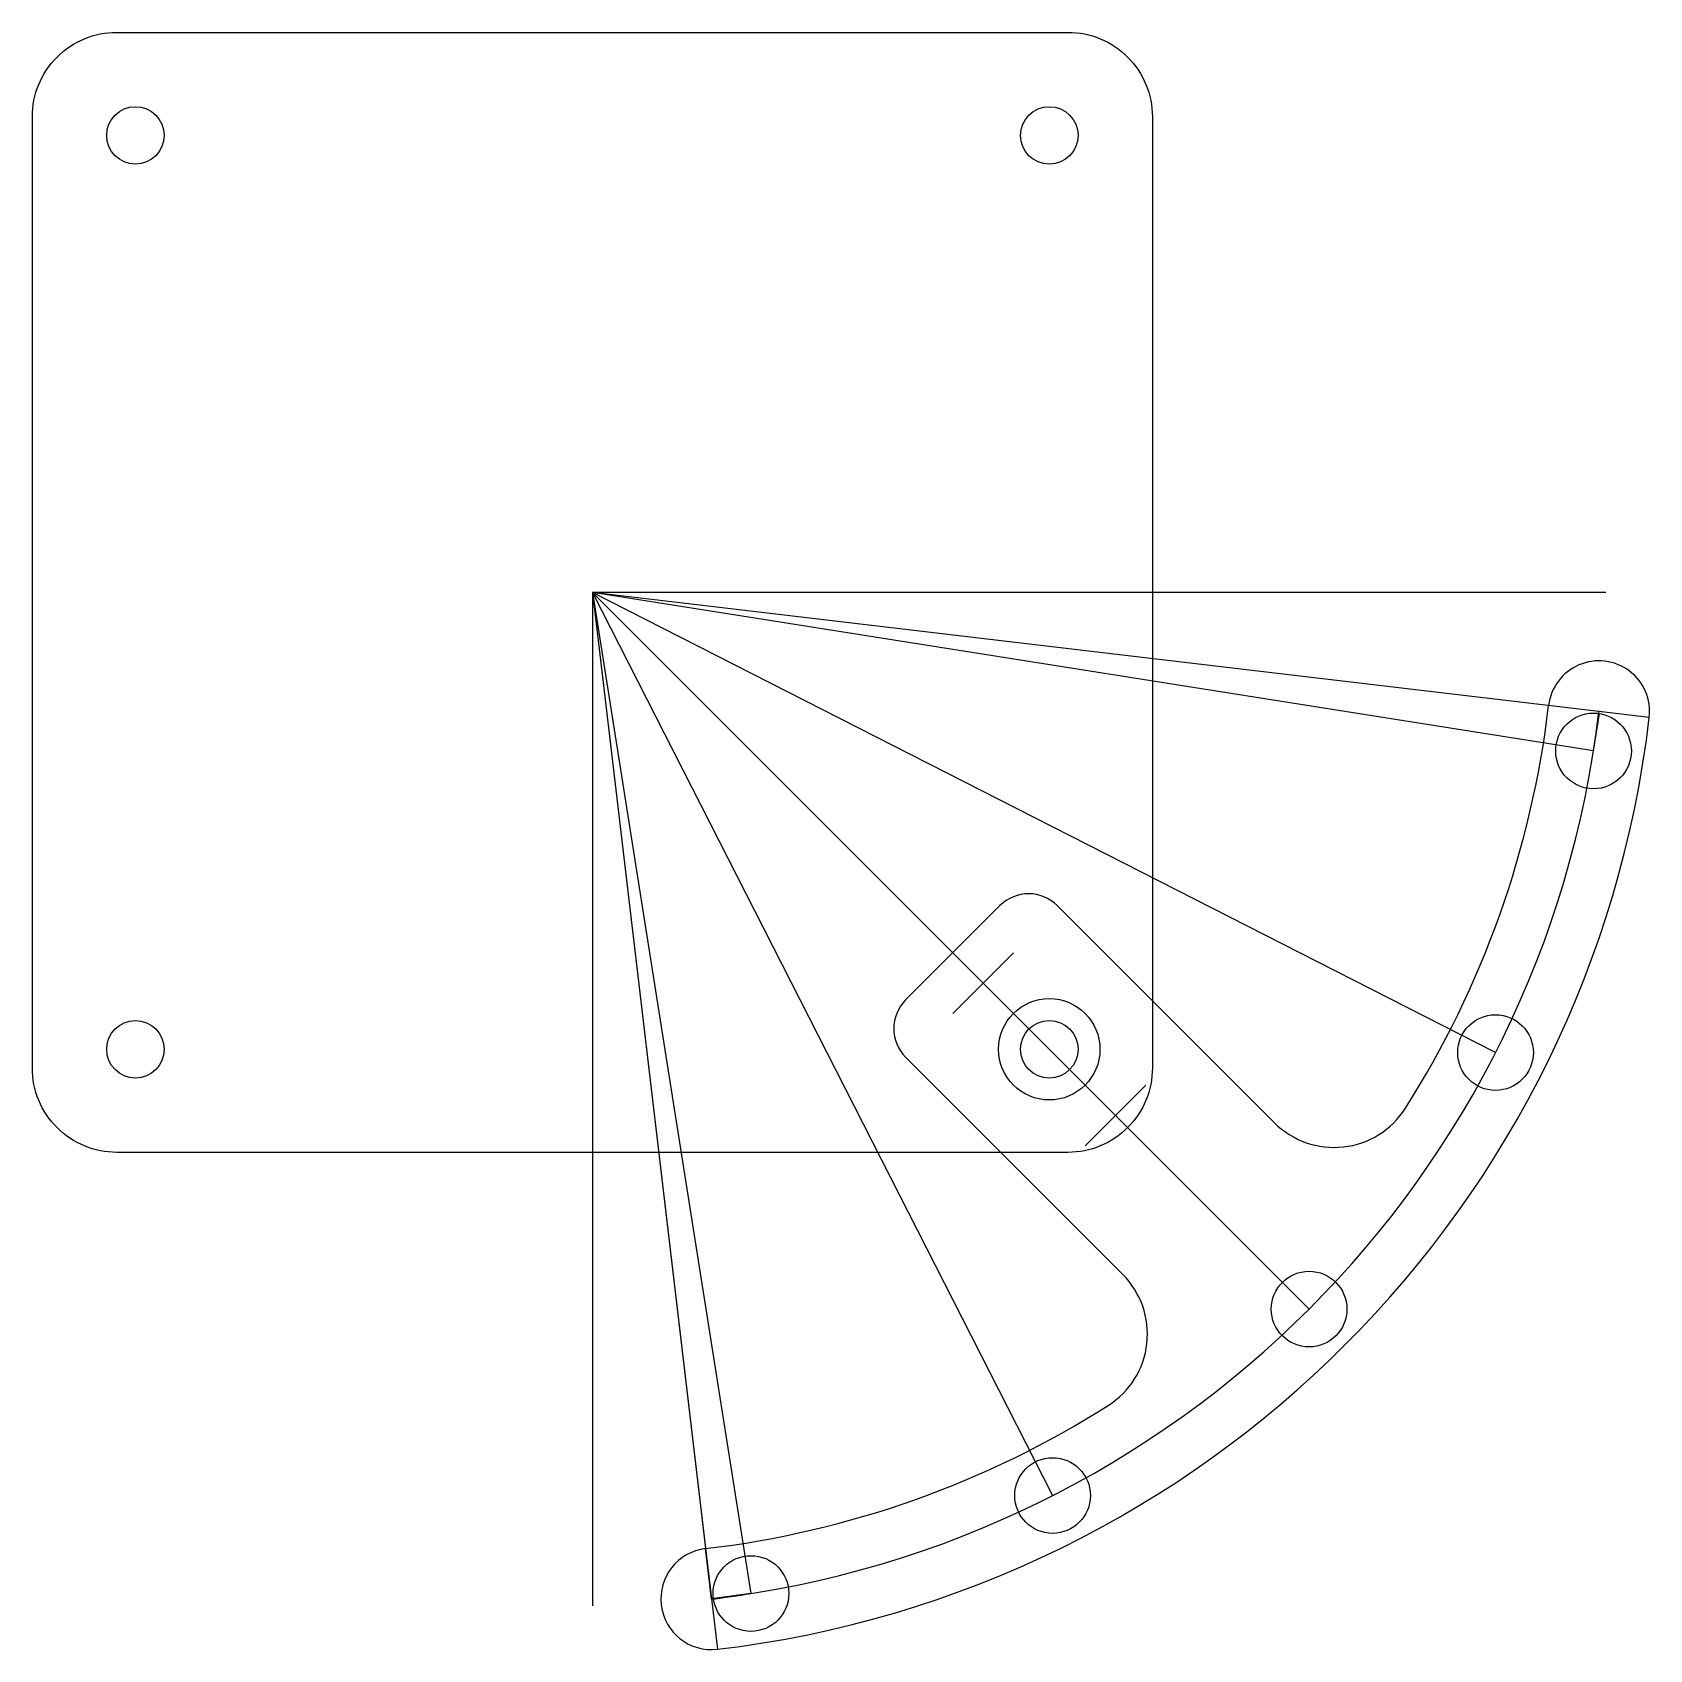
# Model space of a CAD drawing. Header units: millimetres. Extents: x -33.1 to 62.6, y -62.6 to 33.1.
import ezdxf

# ---------------------------------------------------------------- set-up
doc = ezdxf.new("R2010")
doc.units = ezdxf.units.MM
doc.layers.get('0').update_dxf_attribs({"linetype": 'CONTINUOUS'})

msp = doc.modelspace()

# ---------------------------------------------------------------- linework, layer by layer
for p, q in [((0, 0), (0, -60)), ((60, 0), (0, 0)), ((0, 0), (42.426, -42.426)), ((0, 0), (6.699, -56.605)), ((0, 0), (9.386, -59.261)), ((0, 0), (27.239, -53.46)), ((53.46, -27.239), (0, 0)), ((59.261, -9.386), (0, 0)), ((0, 0), (7.052, -59.584)), ((59.584, -7.052), (0, 0)), ((59.261, -9.386), (59.612, -7.174)), ((62.563, -7.405), (59.584, -7.052)), ((24.126, -18.54), (18.54, -24.126)), ((40.373, -31.393), (27.521, -18.54)), ((23.129, -23.129), (24.926, -21.333)), ((23.129, -23.129), (21.333, -24.926)), ((18.54, -27.521), (31.393, -40.373)), ((30.964, -30.964), (32.76, -29.168)), ((30.964, -30.964), (29.168, -32.76)), ((6.699, -56.605), (7.052, -59.584)), ((7.052, -59.584), (6.7, -56.605)), ((9.386, -59.261), (7.052, -59.584)), ((9.386, -59.261), (7.174, -59.612)), ((7.052, -59.584), (7.405, -62.563))]:
    msp.add_line(p, q)
msp.add_lwpolyline([(-33.15, -28.15), (-33.15, 28.15, -0.414214), (-28.15, 33.15), (28.15, 33.15, -0.414214), (33.15, 28.15), (33.15, -28.15, -0.414214), (28.15, -33.15), (-28.15, -33.15, -0.414214)], format="xyb", close=True)
for centre, radius in [((-27.047, 27.047), 1.7), ((27.047, 27.047), 1.7), ((59.261, -9.386), 2.24), ((27.047, -27.047), 3), ((-27.047, -27.047), 1.7), ((27.047, -27.047), 1.7), ((53.46, -27.239), 2.24), ((42.426, -42.426), 2.24), ((27.239, -53.46), 2.24), ((9.386, -59.261), 2.24)]:
    msp.add_circle(centre, radius)
for centre, radius, start, end in [((59.584, -7.052), 3, -6.75, 173.25), ((0, 0), 57, 327.6074, 353.25), ((0, 0), 60, 276.75, 353.25), ((0, 0), 63, 276.75, 353.25), ((25.824, -20.238), 2.4, 45, 135), ((20.238, -25.824), 2.4, 135, 225), ((43.909, -27.857), 5, 225, 327.6074), ((27.857, -43.909), 5, -57.6074, 45), ((0, 0), 57, 276.75, 302.3926), ((7.052, -59.584), 3, 96.75, 276.75), ((0, 0), 60, 276.75, 279)]:
    msp.add_arc(centre, radius, start, end)

doc.saveas('drawing.dxf')
